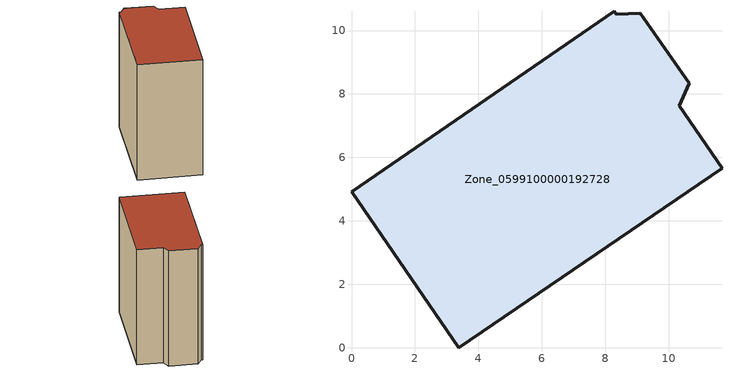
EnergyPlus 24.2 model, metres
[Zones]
Zone_0599100000192728
 floor ground (C_G): 0,4.92 8.28,10.61 8.34,10.51 9.1,10.55 10.63,8.33 10.32,7.63 11.67,5.66 3.37,0 z0
 wall outside (C_F): 3.37,0 11.67,5.66 10.32,7.63 10.63,8.33 9.1,10.55 8.34,10.51 8.28,10.61 0,4.92 3.37,0 z0:11.81
 roof outside (C_R): 8.28,10.61 0,4.92 3.37,0 11.67,5.66 10.32,7.63 10.63,8.33 9.1,10.55 8.34,10.51 z11.81
[BUILDING]
Pand.0599100000192728: North Axis=0; Terrain=City; Loads Convergence Tolerance Value=0.04; Temperature Convergence Tolerance Value=0.4; Solar Distribution=FullExterior; Maximum Number of Warmup Days=25; Minimum Number of Warmup Days=1
[Site:Location]
Rotterdam.The.Hague.AP_ZH_NLD Design_Conditions: Latitude=51.96; Longitude=4.45; Time Zone=1; Elevation=-4.5
[SITE:GROUNDTEMPERATURE:BUILDINGSURFACE]
18, 18, 18, 18, 18, 18, 18, 18, 18, 18, 18, 18
[MATERIAL] Thermal Absorptance=0.9; Solar Absorptance=0.7; Visible Absorptance=0.7
Name | Roughness | Thickness | Conductivity | Density | Specific Heat
G.TI.1946 | MediumSmooth | 0.15 | 1 | 540 | 1210
F.TI.1946 | Rough | 0.3 | 0.857143 | 1920 | 840
R.TI.1946 | MediumRough | 0.2 | 0.1 | 1500 | 1000
[CONSTRUCTION]
C_G: G.TI.1946
C_F: F.TI.1946
C_R: R.TI.1946
[ZONE]
Zone_0599100000192728: Type=1; Multiplier=1; Ceiling Height=Autocalculate; Volume=Autocalculate; Floor Area=autocalculate; Part of Total Floor Area=Yes
[ZONEINFILTRATION:DESIGNFLOWRATE]
Infil_Zone_0599100000192728: Zone or ZoneList or Space or SpaceList=Zone_0599100000192728; Schedule=AlwaysOn; Design Flow Rate Calculation Method=Flow/Area; Flow Rate per Floor Area=0.003; Constant Term Coefficient=1; Temperature Term Coefficient=0; Velocity Term Coefficient=0; Velocity Squared Term Coefficient=0
[HVACTEMPLATE:ZONE:IDEALLOADSAIRSYSTEM]
Zone_0599100000192728: Maximum Heating Supply Air Temperature=50; Minimum Cooling Supply Air Temperature=13; Maximum Heating Supply Air Humidity Ratio=0.0156; Minimum Cooling Supply Air Humidity Ratio=0.0077; Heating Limit=NoLimit; Cooling Limit=NoLimit; Dehumidification Control Type=ConstantSensibleHeatRatio; Cooling Sensible Heat Ratio=0.7; Dehumidification Setpoint=60; Humidification Control Type=None; Humidification Setpoint=30; Outdoor Air Method=None; Outdoor Air Flow Rate per Person=0.00944; Outdoor Air Flow Rate per Zone Floor Area=0; Outdoor Air Flow Rate per Zone=0; Demand Controlled Ventilation Type=None; Outdoor Air Economizer Type=NoEconomizer; Heat Recovery Type=None; Sensible Heat Recovery Effectiveness=0.7; Latent Heat Recovery Effectiveness=0.65
[ZONECONTROL:THERMOSTAT]
ThermostatControl_Zone_0599100000192728: Zone or ZoneList=Zone_0599100000192728; Control Type Schedule=DualSetpointControlType; Control 1=Thermostat_Zone_0599100000192728; Temperature Difference Between Cutout And Setpoint=0
[THERMOSTATSETPOINT:DUALSETPOINT]
Thermostat_Zone_0599100000192728: Heating Setpoint Temperature Schedule=HeatingSetpoint_Zone_0599100000192728; Cooling Setpoint Temperature Schedule=CoolingSetpoint_Zone_0599100000192728
[SCHEDULE:COMPACT]
HeatingSetpoint_Zone_0599100000192728: Through: 12/31, For: AllDays, Until: 24:00, 21
CoolingSetpoint_Zone_0599100000192728: Through: 12/31, For: AllDays, Until: 24:00, 24
DualSetpointControlType: Through: 12/31, For: AllDays, Until: 24:00, 4
AlwaysOn: Through: 12/31, For: AllDays, Until: 24:00, 1
